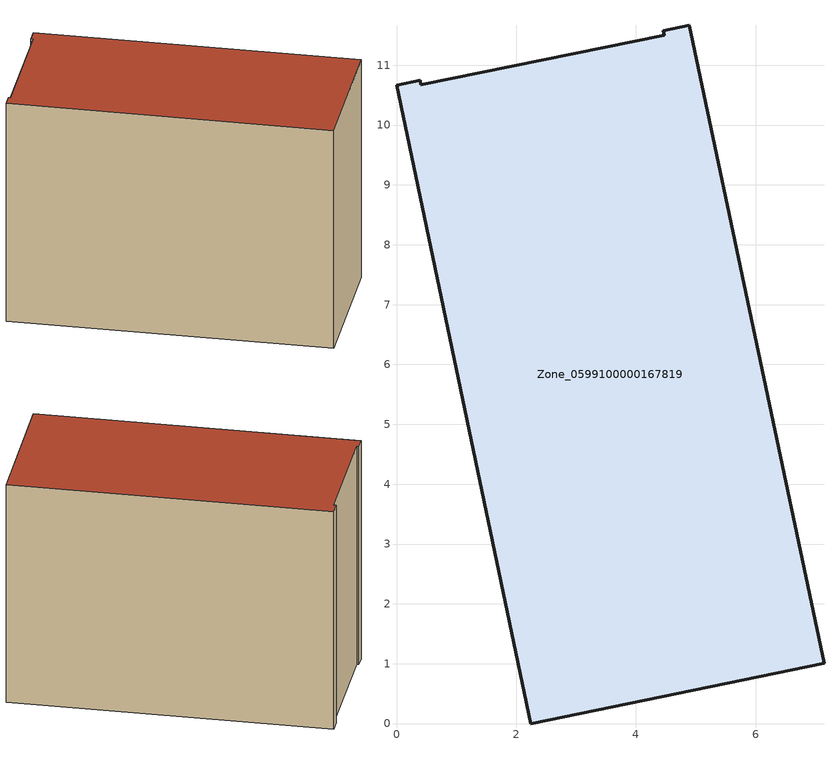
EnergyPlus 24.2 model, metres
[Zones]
Zone_0599100000167819
 floor ground (C_G): 4.47,11.5 4.45,11.58 4.89,11.66 7.14,1.01 2.24,0 0,10.67 0.4,10.75 0.4,10.67 z2.04
 wall outside (C_F): 2.24,0 7.14,1.01 4.89,11.66 4.45,11.58 4.47,11.5 0.4,10.67 0.4,10.75 0,10.67 2.24,0 z2.04:10.12
 roof outside (C_R): 4.45,11.58 4.47,11.5 0.4,10.67 0.4,10.75 0,10.67 2.24,0 7.14,1.01 4.89,11.66 z10.12
[BUILDING]
Pand.0599100000167819: North Axis=0; Terrain=City; Loads Convergence Tolerance Value=0.04; Temperature Convergence Tolerance Value=0.4; Solar Distribution=FullExterior; Maximum Number of Warmup Days=25; Minimum Number of Warmup Days=1
[Site:Location]
Rotterdam.The.Hague.AP_ZH_NLD Design_Conditions: Latitude=51.96; Longitude=4.45; Time Zone=1; Elevation=-4.5
[SITE:GROUNDTEMPERATURE:BUILDINGSURFACE]
18, 18, 18, 18, 18, 18, 18, 18, 18, 18, 18, 18
[MATERIAL] Thermal Absorptance=0.9; Solar Absorptance=0.7; Visible Absorptance=0.7
Name | Roughness | Thickness | Conductivity | Density | Specific Heat
G.TI.1965-1974 | MediumSmooth | 0.15 | 0.882353 | 540 | 1210
F.TI.1965-1974 | Rough | 0.3 | 0.697674 | 1920 | 840
R.TI.1965-1974 | MediumRough | 0.2 | 0.232558 | 1500 | 1000
[CONSTRUCTION]
C_G: G.TI.1965-1974
C_F: F.TI.1965-1974
C_R: R.TI.1965-1974
[ZONE]
Zone_0599100000167819: Type=1; Multiplier=1; Ceiling Height=Autocalculate; Volume=Autocalculate; Floor Area=autocalculate; Part of Total Floor Area=Yes
[ZONEINFILTRATION:DESIGNFLOWRATE]
Infil_Zone_0599100000167819: Zone or ZoneList or Space or SpaceList=Zone_0599100000167819; Schedule=AlwaysOn; Design Flow Rate Calculation Method=Flow/Area; Flow Rate per Floor Area=0.003; Constant Term Coefficient=1; Temperature Term Coefficient=0; Velocity Term Coefficient=0; Velocity Squared Term Coefficient=0
[HVACTEMPLATE:ZONE:IDEALLOADSAIRSYSTEM]
Zone_0599100000167819: Maximum Heating Supply Air Temperature=50; Minimum Cooling Supply Air Temperature=13; Maximum Heating Supply Air Humidity Ratio=0.0156; Minimum Cooling Supply Air Humidity Ratio=0.0077; Heating Limit=NoLimit; Cooling Limit=NoLimit; Dehumidification Control Type=ConstantSensibleHeatRatio; Cooling Sensible Heat Ratio=0.7; Dehumidification Setpoint=60; Humidification Control Type=None; Humidification Setpoint=30; Outdoor Air Method=None; Outdoor Air Flow Rate per Person=0.00944; Outdoor Air Flow Rate per Zone Floor Area=0; Outdoor Air Flow Rate per Zone=0; Demand Controlled Ventilation Type=None; Outdoor Air Economizer Type=NoEconomizer; Heat Recovery Type=None; Sensible Heat Recovery Effectiveness=0.7; Latent Heat Recovery Effectiveness=0.65
[ZONECONTROL:THERMOSTAT]
ThermostatControl_Zone_0599100000167819: Zone or ZoneList=Zone_0599100000167819; Control Type Schedule=DualSetpointControlType; Control 1=Thermostat_Zone_0599100000167819; Temperature Difference Between Cutout And Setpoint=0
[THERMOSTATSETPOINT:DUALSETPOINT]
Thermostat_Zone_0599100000167819: Heating Setpoint Temperature Schedule=HeatingSetpoint_Zone_0599100000167819; Cooling Setpoint Temperature Schedule=CoolingSetpoint_Zone_0599100000167819
[SCHEDULE:COMPACT]
HeatingSetpoint_Zone_0599100000167819: Through: 12/31, For: AllDays, Until: 24:00, 21
CoolingSetpoint_Zone_0599100000167819: Through: 12/31, For: AllDays, Until: 24:00, 24
DualSetpointControlType: Through: 12/31, For: AllDays, Until: 24:00, 4
AlwaysOn: Through: 12/31, For: AllDays, Until: 24:00, 1
